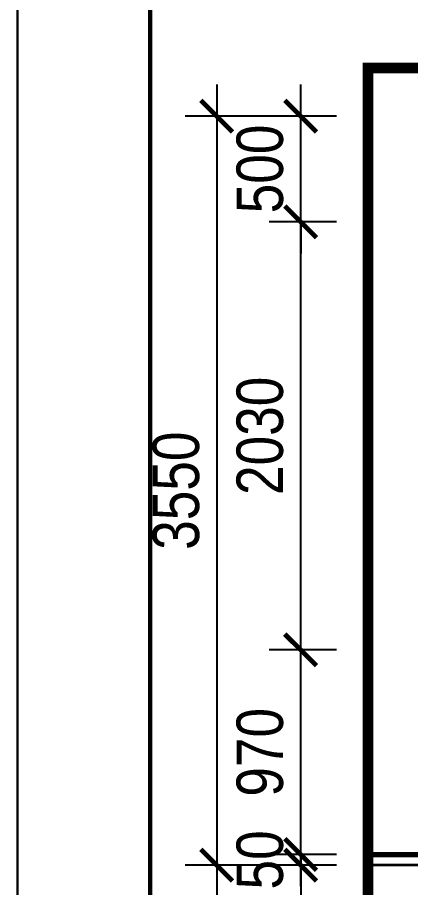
# Model space of a CAD drawing. Header units: inches. Extents: x 236662 to 497023, y -248575 to 81795.
# Drawn here: x 282445 to 284307, y -209049 to -204924 of the extents above; entities that cross this region are included whole.
import ezdxf

# ---------------------------------------------------------------- set-up
doc = ezdxf.new("R2010")
doc.units = ezdxf.units.IN
doc.header["$LTSCALE"] = 10
doc.header["$MEASUREMENT"] = 0
doc.linetypes.add('ACAD_ISO02W100', pattern=[15, 12, -3])
doc.layers.add('02. HP_BE TONG', color=1, linetype='Continuous', lineweight=35)
doc.layers.add('06. HP_THAY 1', color=134, linetype='Continuous', lineweight=15)
doc.layers.add('07. HP_KY HIEU', color=43, linetype='Continuous')
doc.layers.add('08. HP_DIM', color=118, linetype='Continuous')
doc.layers.add('Tpl_Bound', color=1, linetype='Continuous', plot=False)
doc.styles.add('text2', font='VHELVCN.TTF')
doc.dimstyles.new('AL-100', dxfattribs={"dimtxt": 220, "dimasz": 150, "dimexe": 150, "dimexo": 150, "dimgap": 80, "dimtad": 1, "dimdec": 0, "dimzin": 9, "dimtxsty": 'text2', "dimblk": 'ARCHTICK', "dimcen": 1, "dimdle": 150, "dimclrd": 256, "dimclre": 256, "dimclrt": 7, "dimadec": 0, "dimazin": 0, "dimtfac": 1, "dimtdec": 0, "dimtix": 1, "dimtmove": 2, "dimatfit": 3, "dimldrblk": 'ARCHTICK', "dimfxl": 1, "dimtolj": 1, "dimtzin": 0, "dimlwd": -1, "dimlwe": -1, "dimarcsym": 0})

# ---------------------------------------------------------------- blocks, each defined once
blk = doc.blocks.new('KHUNG TEN A-3')
at = {"layer": '02. HP_BE TONG', "color": 1, "const_width": 0.4999999999999999}
blk.add_lwpolyline([(15.00000000000011, 5.000000000000682), (414.9999999999999, 5.000000000000682), (414.9999999999999, 292), (15.00000000000011, 292)], close=True, dxfattribs=at)
at = {"layer": '06. HP_THAY 1'}
blk.add_lwpolyline([(1.13686837721616e-13, 297), (420.0000000000001, 297), (420.0000000000001, 6.821210263296962e-13), (1.13686837721616e-13, 6.821210263296962e-13)], close=True, dxfattribs=at)
at = {"layer": 'Defpoints'}
blk.add_lwpolyline([(1.13686837721616e-13, 6.821210263296962e-13), (419.9999999999999, 6.821210263296962e-13), (419.9999999999999, 297), (1.13686837721616e-13, 297)], close=True, dxfattribs=at)
blk = doc.blocks.new('_ArchTick')
at = {"color": 0, "linetype": 'ByBlock', "const_width": 0.15}
blk.add_lwpolyline([(-0.5, -0.5), (0.5, 0.5)], dxfattribs=at)
blk = doc.blocks.new('*D1224')
at = {"layer": '08. HP_DIM', "transparency": 16777216}
for p, q in [((283786.474451606, -209042.4583557495), (283786.474451606, -207772.4583557495)), ((283955.622087681, -207922.4583557495), (283636.474451606, -207922.4583557495)), ((283955.622087681, -208892.4583557495), (283636.474451606, -208892.4583557495))]:
    blk.add_line(p, q, dxfattribs=at)
at = {"layer": 'Defpoints', "color": 0, "transparency": 16777216}
for p in [(283786.474451606, -207922.4583557495), (284105.622087681, -207922.4583557495), (284105.622087681, -208892.4583557495)]:
    blk.add_point(p, dxfattribs=at)
at = {"layer": '08. HP_DIM', "transparency": 16777216, "xscale": 150, "yscale": 150, "zscale": 150}
for p, rotation in [((283786.474451606, -207922.4583557495), 90), ((283786.474451606, -208892.4583557495), 270)]:
    blk.add_blockref('_ArchTick', p, dxfattribs=dict(at, rotation=rotation))
at = {"layer": '08. HP_DIM', "color": 7, "transparency": 16777216, "insert": (283594.1277849392, -208407.4583557495), "char_height": 220, "attachment_point": 5, "rotation": 90, "style": 'text2'}
blk.add_mtext('\\A1;970', dxfattribs=at)
blk = doc.blocks.new('*D1225')
at = {"layer": '08. HP_DIM', "transparency": 16777216}
for p, q in [((283786.4744516055, -208072.4583557495), (283786.4744516055, -205742.7247208558)), ((283955.622087681, -205892.7247208558), (283636.4744516055, -205892.7247208558)), ((283955.622087681, -207922.4583557495), (283636.4744516055, -207922.4583557495))]:
    blk.add_line(p, q, dxfattribs=at)
at = {"layer": 'Defpoints', "color": 0, "transparency": 16777216}
for p in [(283786.4744516055, -205892.7247208558), (284105.622087681, -205892.7247208558), (284105.622087681, -207922.4583557495)]:
    blk.add_point(p, dxfattribs=at)
at = {"layer": '08. HP_DIM', "transparency": 16777216, "xscale": 150, "yscale": 150, "zscale": 150}
for p, rotation in [((283786.4744516055, -205892.7247208558), 90), ((283786.4744516055, -207922.4583557495), 270)]:
    blk.add_blockref('_ArchTick', p, dxfattribs=dict(at, rotation=rotation))
at = {"layer": '08. HP_DIM', "color": 7, "transparency": 16777216, "insert": (283594.1277849387, -206907.5915383027), "char_height": 220, "attachment_point": 5, "rotation": 90, "style": 'text2'}
blk.add_mtext('\\A1;2030', dxfattribs=at)
blk = doc.blocks.new('*D1226')
at = {"layer": '08. HP_DIM', "transparency": 16777216}
for p, q in [((283389.0909201962, -205242.4583557495), (283389.0909201962, -209092.4583557495)), ((283955.622087681, -205392.4583557495), (283239.0909201962, -205392.4583557495)), ((283955.622087681, -208942.4583557495), (283239.0909201962, -208942.4583557495))]:
    blk.add_line(p, q, dxfattribs=at)
at = {"layer": 'Defpoints', "color": 0, "transparency": 16777216}
for p in [(284105.622087681, -205392.4583557495), (283389.0909201962, -208942.4583557495), (284105.622087681, -208942.4583557495)]:
    blk.add_point(p, dxfattribs=at)
at = {"layer": '08. HP_DIM', "transparency": 16777216, "xscale": 150, "yscale": 150, "zscale": 150}
for p, rotation in [((283389.0909201962, -205392.4583557495), 90), ((283389.0909201962, -208942.4583557495), 270)]:
    blk.add_blockref('_ArchTick', p, dxfattribs=dict(at, rotation=rotation))
at = {"layer": '08. HP_DIM', "color": 7, "transparency": 16777216, "insert": (283196.7442535294, -207167.4583557495), "char_height": 220, "attachment_point": 5, "rotation": 90, "style": 'text2'}
blk.add_mtext('\\A1;3550', dxfattribs=at)
blk = doc.blocks.new('*D1231')
at = {"layer": '08. HP_DIM', "transparency": 16777216}
for p, q in [((283786.4744516058, -205392.4583557495), (283786.4744516058, -205242.4583557495)), ((283955.622087681, -205392.4583557495), (283636.4744516058, -205392.4583557495)), ((283786.4744516058, -205892.7247208558), (283786.4744516058, -205392.4583557495)), ((283955.622087681, -205892.7247208558), (283636.4744516058, -205892.7247208558)), ((283786.4744516058, -205892.7247208558), (283786.4744516058, -206042.7247208558))]:
    blk.add_line(p, q, dxfattribs=at)
at = {"layer": 'Defpoints', "color": 0, "transparency": 16777216}
for p in [(283786.4744516058, -205392.4583557495), (284105.622087681, -205392.4583557495), (284105.622087681, -205892.7247208558)]:
    blk.add_point(p, dxfattribs=at)
at = {"layer": '08. HP_DIM', "transparency": 16777216, "xscale": 150, "yscale": 150, "zscale": 150}
for p, rotation in [((283786.4744516058, -205392.4583557495), 270), ((283786.4744516058, -205892.7247208558), 90)]:
    blk.add_blockref('_ArchTick', p, dxfattribs=dict(at, rotation=rotation))
at = {"layer": '08. HP_DIM', "color": 7, "transparency": 16777216, "insert": (283594.127784939, -205642.5915383027), "char_height": 220, "attachment_point": 5, "rotation": 90, "style": 'text2'}
blk.add_mtext('\\A1;500', dxfattribs=at)
blk = doc.blocks.new('*D1244')
at = {"layer": '08. HP_DIM', "transparency": 16777216}
for p, q in [((283786.4744516063, -208892.4583557495), (283786.4744516063, -208742.4583557495)), ((283955.622087681, -208892.4583557495), (283636.4744516063, -208892.4583557495)), ((283786.4744516063, -208892.4583557495), (283786.4744516063, -208942.4583557495)), ((283955.622087681, -208942.4583557495), (283636.4744516063, -208942.4583557495)), ((283786.4744516063, -208942.4583557495), (283786.4744516063, -209092.4583557495))]:
    blk.add_line(p, q, dxfattribs=at)
at = {"layer": 'Defpoints', "color": 0, "transparency": 16777216}
for p in [(284105.622087681, -208892.4583557495), (283786.4744516063, -208942.4583557495), (284105.622087681, -208942.4583557495)]:
    blk.add_point(p, dxfattribs=at)
at = {"layer": '08. HP_DIM', "transparency": 16777216, "xscale": 150, "yscale": 150, "zscale": 150}
for p, rotation in [((283786.4744516063, -208892.4583557495), 270), ((283786.4744516063, -208942.4583557495), 90)]:
    blk.add_blockref('_ArchTick', p, dxfattribs=dict(at, rotation=rotation))
at = {"layer": '08. HP_DIM', "color": 7, "transparency": 16777216, "insert": (283594.1277849395, -208917.4583557495), "char_height": 220, "attachment_point": 5, "rotation": 90, "style": 'text2'}
blk.add_mtext('\\A1;50', dxfattribs=at)

msp = doc.modelspace()

# ---------------------------------------------------------------- linework, layer by layer
at = {"layer": '02. HP_BE TONG', "const_width": 25}
msp.add_lwpolyline([(287146.9623410546, -208892.4583557494), (286796.9518869838, -208892.4583557494), (286796.9518869838, -208942.4583557494), (284506.9518869837, -208942.4583557494), (284506.9518869837, -208892.4583557494), (284105.6220876809, -208892.4583557494)], dxfattribs=at)
at = {"layer": '02. HP_BE TONG'}
msp.add_lwpolyline([(287146.9623410546, -208942.4583557494), (286826.9518869838, -208942.4583557494), (286826.9518869838, -208992.4583557494), (284476.9518869837, -208992.4583557494), (284476.9518869837, -208942.4583557494), (284105.6220876809, -208942.4583557494)], dxfattribs=at)
at = {"layer": '07. HP_KY HIEU', "linetype": 'ACAD_ISO02W100', "ltscale": 5, "const_width": 50}
msp.add_lwpolyline([(287146.9623410546, -205163.9123927283), (284105.6220876809, -205163.9123927283), (284105.6220876809, -209245.1041733804), (287146.9623410546, -209245.1041733804)], close=True, dxfattribs=at)
at = {"layer": 'Tpl_Bound', "color": 1}
msp.add_lwpolyline([(282444.5499781809, -211219.8760565453), (282444.5499781809, -198768.0071934424), (300149.2264122115, -198768.0071934424), (300149.2264122115, -211219.8760565453)], close=True, dxfattribs=at)

# ---------------------------------------------------------------- block references
at = {"color": 1, "xscale": 41.92548438755171, "yscale": 41.92548438755171, "zscale": 41.92548438755171}
msp.add_blockref('KHUNG TEN A-3', (282444.5499781809, -211219.8760565453, -318.6113195437673), dxfattribs=at)

# ---------------------------------------------------------------- dimensions: what is measured, and where the dimension line sits
at = {"layer": '08. HP_DIM'}
for base, p1, p2, picture, middle in [((283389.0909201962, -208942.4583557495), (284105.6220876809, -205392.4583557494), (284105.6220876809, -208942.4583557494), '*D1226', (283196.7442535294, -207167.4583557495)), ((283786.4744516058, -205392.4583557495), (284105.6220876809, -205892.7247208557), (284105.6220876809, -205392.4583557494), '*D1231', (283594.127784939, -205642.5915383027)), ((283786.4744516055, -205892.7247208558), (284105.6220876809, -207922.4583557494), (284105.6220876809, -205892.7247208557), '*D1225', (283594.1277849387, -206907.5915383027)), ((283786.474451606, -207922.4583557495), (284105.6220876809, -208892.4583557494), (284105.6220876809, -207922.4583557494), '*D1224', (283594.1277849392, -208407.4583557495)), ((283786.4744516063, -208942.4583557495), (284105.6220876809, -208892.4583557494), (284105.6220876809, -208942.4583557494), '*D1244', (283594.1277849395, -208917.4583557495))]:
    dim = msp.add_linear_dim(base=base, p1=p1, p2=p2, angle=90, dimstyle='AL-100', dxfattribs=at)
    dim.commit()
    dim.dimension.update_dxf_attribs({"geometry": picture, "text_midpoint": middle})

doc.saveas('drawing.dxf')
